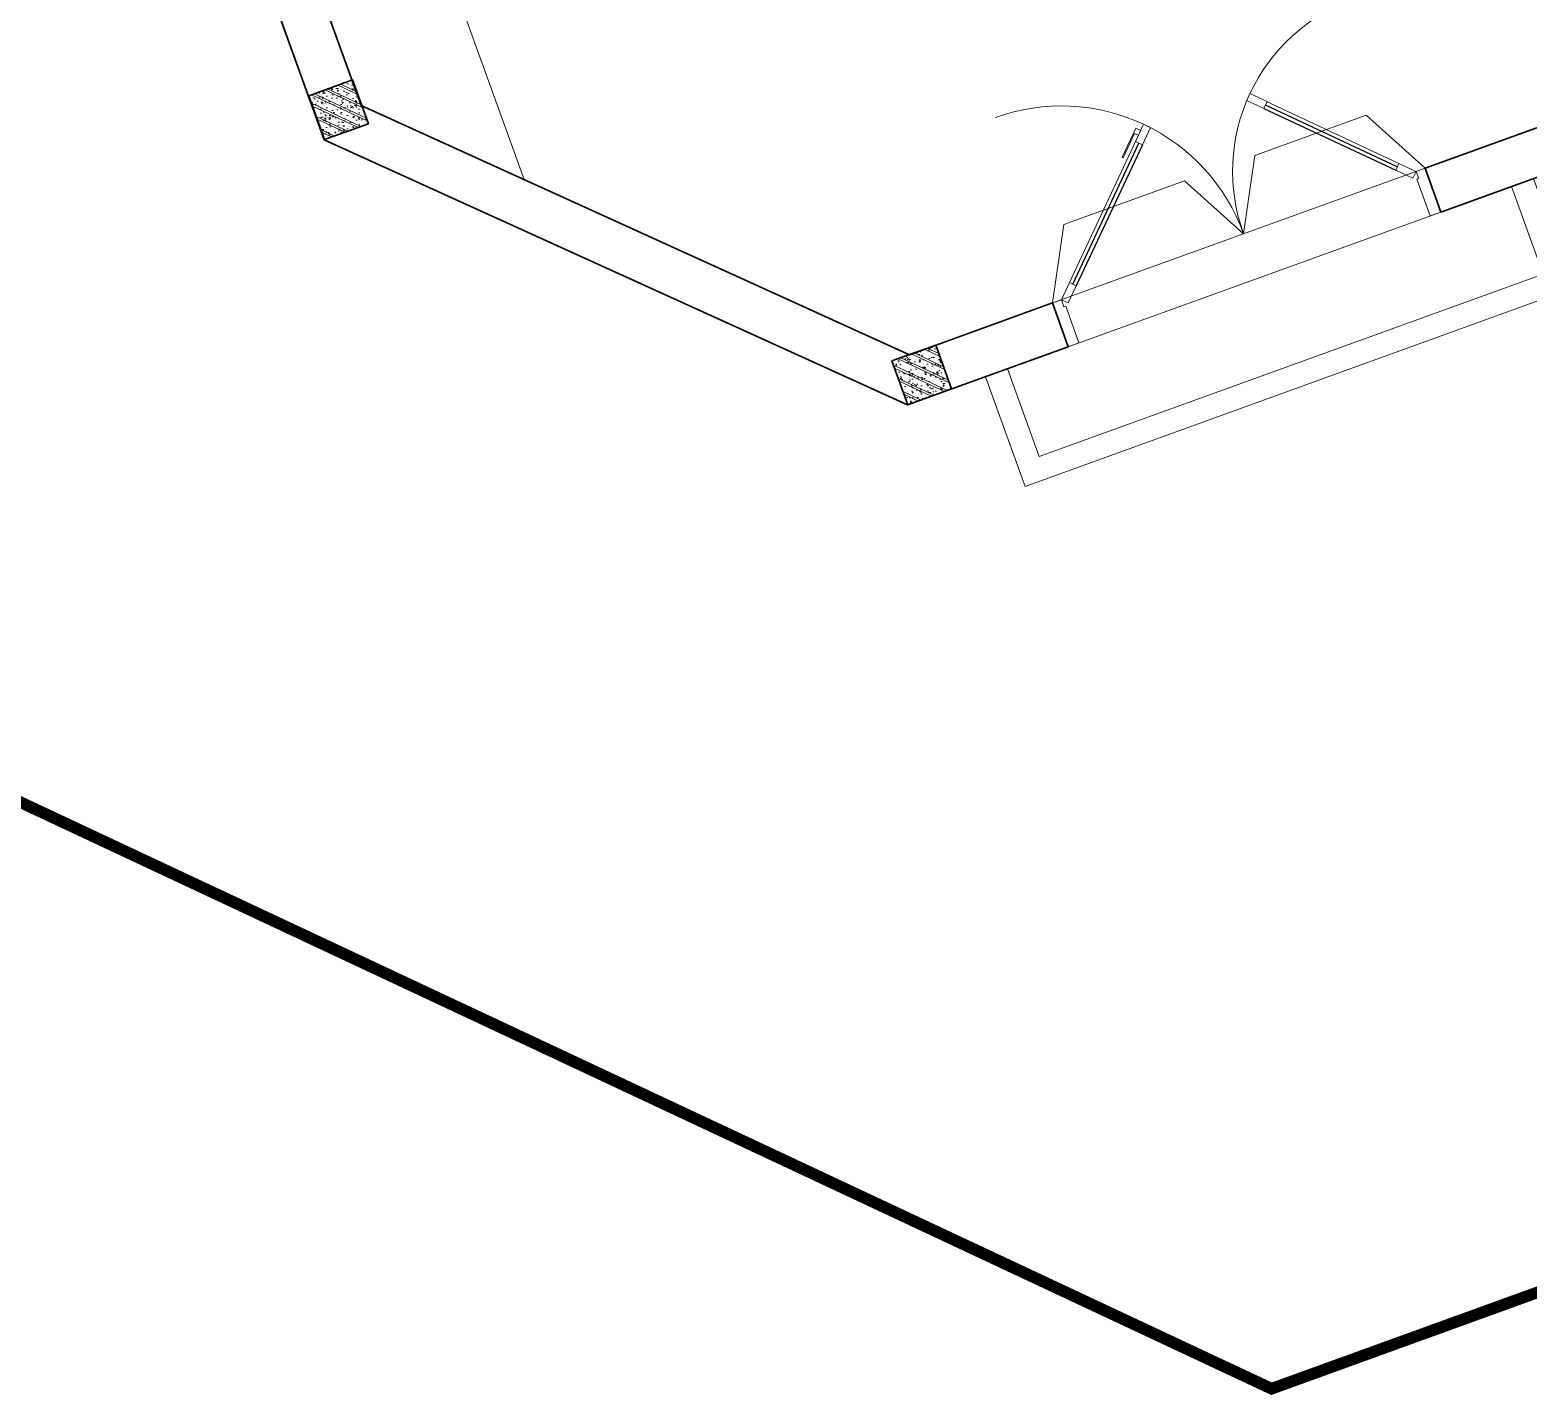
# Model space of a CAD drawing. Header units: metres. Extents: x 568332 to 569219, y 2065964 to 2066430.
# Drawn here: x 568581.48 to 568587.91, y 2066333.66 to 2066339.52 of the extents above; entities that cross this region are included whole.
import ezdxf

# ---------------------------------------------------------------- set-up
doc = ezdxf.new("R2010")
doc.units = ezdxf.units.M
for name, pattern in [('$AUDIT_BAD_LTYPE2', [0]), ('HIDDEN', [0.375, 0.25, -0.125]), ('HIDDEN2', [0.1875, 0.125, -0.0625])]:
    doc.linetypes.add(name, pattern=pattern)
doc.layers.get('0').update_dxf_attribs({"linetype": 'CONTINUOUS'})
for name, color, linetype, lineweight in [('-DOOR', 137, 'CONTINUOUS', 9), ('-FURNITURE', 46, 'CONTINUOUS', 9), ('-HATCH', 8, 'CONTINUOUS', 5), ('-LINE1', 7, 'CONTINUOUS', 18), ('-LINE2', 252, 'CONTINUOUS', 9), ('-STEEL1', 1, 'CONTINUOUS', 35), ('-WALL', 4, 'CONTINUOUS', 35)]:
    doc.layers.add(name, color=color, linetype=linetype, lineweight=lineweight)
for name, color, linetype in [('APOLIC', 7, 'CONTINUOUS'), ('LoLK', 6, 'CONTINUOUS'), ('TIMDUONG', 1, 'CONTINUOUS')]:
    doc.layers.add(name, color=color, linetype=linetype)

# ---------------------------------------------------------------- blocks, each defined once
blk = doc.blocks.new('*U292')
at = {"ltscale": 0.3}
for points in [[(1072.648608955455, 0, 0.4142135623730951), (50, 1022.648608955455, 0.4142135623730951)], [(1072.648608955456, 0, -0.4142135623730951), (2040.997291771643, 968.3486828161876, -0.4142135623730951)]]:
    blk.add_lwpolyline(points, format="xyb", dxfattribs=at)
for points in [[(607.832537065732, 597.8121955390618), (727.7715124857222, 717.7511709590519), (747.7613417223872, 697.761341722387), (727.7715124857427, 677.7715124857425), (711.7796490964148, 693.7633758750703), (611.8305029130692, 593.8142296917247)], [(0, 0), (50, 0), (50, -40), (60, -40), (60, -245.9999999543969), (0, -245.9999999543969)], [(2090.997291771643, 0), (2040.997291771643, 0), (2040.997291771643, -40), (2030.997291771643, -40), (2030.997291771643, -245.9999999543969), (2090.997291771643, -245.9999999543969)]]:
    blk.add_lwpolyline(points, close=True)
for points in [[(702.4110880447375, 652.4110880447372), (730.6953592921994, 624.1268167972753), (801.4060374108542, 694.8374949159302), (773.1217661633923, 723.1217661633921), (702.4110880447375, 652.4110880447372)], [(704.4658889366618, 654.4658889366615), (120.7106781186548, 70.71067811865474)], [(1426.98204971791, 614.0152420537327), (1398.697778470448, 585.730970806271), (1327.987100351793, 656.4416489249254), (1356.271371599255, 684.7259201723875), (1426.98204971791, 614.0152420537327)], [(1424.927248825986, 616.0700429456567), (1970.286613652989, 70.71067811865441)], [(120.7106781186548, 70.71067811865474), (148.9949493661167, 42.42640687119284), (78.2842712474619, -28.2842712474619), (50, 0), (120.7106781186548, 70.71067811865474)], [(1970.286613652989, 70.71067811865441), (1942.002342405526, 42.42640687119251), (2012.713020524181, -28.28427124746213), (2040.997291771643, -2.273736754432321e-13), (1970.286613652989, 70.71067811865441)]]:
    blk.add_lwpolyline(points)
at = {"layer": 'APOLIC', "linetype": '$AUDIT_BAD_LTYPE2'}
for p, q in [((134.8528137423857, 56.56854249492379), (716.5532236684685, 638.2689524210064)), ((730.6953592921994, 624.1268167972753), (148.9949493661167, 42.42640687119284)), ((1398.697778470448, 585.730970806271), (1942.002342405526, 42.42640687119251)), ((1956.144478029257, 56.56854249492335), (1412.839914094179, 599.8731064300016))]:
    blk.add_line(p, q, dxfattribs=at)
blk = doc.blocks.new('18x35')
at = {"layer": '-HATCH'}
h = blk.add_hatch(dxfattribs=at)
h.set_pattern_fill('CHAU-01', color=256, scale=10, angle=-1.272221872585407e-14, pattern_type=2)
h.set_pattern_definition([(49.99999999999999, (0, 0), (71.72601826007535, -6.275213498259527), [7.5, -82.5]), (355, (0, 0), (-13.87513336129999, 75.21921337000119), [6, -66]), (100.4514, (5.977167999997619, -0.5229339999999638), (57.85093817140217, 68.94395420609534), [6.374019000000001, -70.1142112]), (46.18419999999998, (0, 20), (106.7241048625644, -16.55190143290183), [11.25, -123.75]), (96.63559999999998, (8.89367449999554, 18.62066930000003), (93.46627055487036, 97.41178709004416), [9.561028799999994, -105.1713]), (351.1842, (0, 20), (93.46619451336275, 97.41186009253245), [9, -99]), (20.99999999999998, (10, 15), (59.69070521184616, -40.2618890665339), [7.5, -82.5]), (326.0000000000001, (10, 15), (24.33153319215819, 72.5150045046853), [6, -66]), (71.45139999999999, (14.97422329999972, 11.64483940000002), (84.022262858149, 32.25304967099522), [6.374019000000001, -70.1142112]), (37.49999999999998, (0, 0), (1.215985531729074, 33.28938538313115), [0, -65.19999999999999, 0, -67, 0, -66.25]), (7.499999999999987, (0, 0), (26.30695374421487, 39.44117118823602), [0, -38.2, 0, -63.7, 0, -25.25]), (327.5, (-22.30000000000291, 0), (53.3822436172409, -2.255487173437988), [0, -25, 0, -78, 0, -103.5]), (317.5, (-32.30000000000291, 0), (58.31861693423862, 10.01049823323176), [0, -32.5, 0, -51.8, 0, -73.5]), (44.99999999999999, (0, 0), (-30.05203820042826, 30.05203820042828), []), (44.99999999999999, (0, 12.25), (-30.05203820042826, 30.05203820042828), [])])
h.paths.add_polyline_path([(96508.03118051568, 47993.04977023201), (96508.03118051568, 47793.04977023201), (96708.03118051568, 47793.04977023201), (96708.03118051568, 47993.04977023201)])
at = {"layer": '-STEEL1'}
blk.add_lwpolyline([(96508.03118051568, 47793.04977023201), (96708.03118051568, 47793.04977023201), (96708.03118051568, 47993.04977023201), (96508.03118051568, 47993.04977023201)], close=True, dxfattribs=at)
blk = doc.blocks.new('M2-T3.4')
at = {"layer": '-DOOR'}
for p, q in [((568587.4690564617, 2066338.924723956), (568585.8703876847, 2066338.346579808)), ((568587.5370789943, 2066338.736647019), (568585.9384102174, 2066338.158502871))]:
    blk.add_line(p, q, dxfattribs=at)
at = {"layer": '-FURNITURE'}
blk.add_lwpolyline([(568583.6034967446, 2066338.876319947), (568582.9042524885, 2066339.194256722), (568581.6474510318, 2066342.667756842), (568582.1646516799, 2066342.854805793)], close=True, dxfattribs=at)
at = {"layer": '-LINE1'}
for points in [[(568587.9339890477, 2066338.880205632), (568588.1040457167, 2066338.409989576), (568585.7530555628, 2066337.559786484), (568585.5830141363, 2066338.029960393)], [(568587.8399500512, 2066338.846195822), (568587.9759963009, 2066338.470020449), (568585.8130853594, 2066337.687833603), (568585.6770531327, 2066338.063970202)]]:
    blk.add_lwpolyline(points, dxfattribs=at)
at = {"layer": '-LINE2', "linetype": 'HIDDEN2', "ltscale": 10}
for p, q in [((568586.7392635592, 2066338.979643462), (568587.2162107365, 2066339.152267077)), ((568587.4690696368, 2066338.924696639), (568587.2162107365, 2066339.152267077)), ((568586.6904650225, 2066338.642978566), (568586.7392635592, 2066338.979643462)), ((568586.4377636814, 2066338.870604087), (568585.9191862216, 2066338.683244704)), ((568586.6906210756, 2066338.643035003), (568586.4377636814, 2066338.870604087)), ((568585.8703876847, 2066338.346579808), (568585.9191862216, 2066338.683244704))]:
    blk.add_line(p, q, dxfattribs=at)
at = {"layer": '-WALL'}
for p, q in [((568582.9042524885, 2066339.194256722), (568582.7324489318, 2066339.669264088)), ((568582.5447986976, 2066339.601395599), (568582.7453742819, 2066339.046793062)), ((568585.2567246435, 2066338.12461989), (568582.9042524885, 2066339.194256722)), ((568585.2481183638, 2066337.908829645), (568582.7453742819, 2066339.046793062)), ((568585.8703985057, 2066338.346559), (568585.2567246435, 2066338.12461989)), ((568585.9384181252, 2066338.158481006), (568585.8703985057, 2066338.346559)), ((568585.2481183638, 2066337.908829645), (568585.9384181252, 2066338.158481006))]:
    blk.add_line(p, q, dxfattribs=at)
blk.add_lwpolyline([(568588.9472497589, 2066339.246669096), (568588.9472497589, 2066339.246669096), (568587.5370789943, 2066338.736647019), (568587.4690593752, 2066338.924725012), (568588.8792301398, 2066339.434747089), (568588.9472497589, 2066339.246669096)], dxfattribs=at)
blk.add_lwpolyline([(568588.8792301398, 2066339.434747089), (568587.4690593752, 2066338.924725012), (568587.5370789943, 2066338.736647019), (568588.9472497589, 2066339.246669096)], close=True, dxfattribs=at)
at = {"layer": 'TIMDUONG', "color": 1, "linetype": 'HIDDEN', "ltscale": 10, "const_width": 0.05}
blk.add_lwpolyline([(568585.140864188, 2066355.946537791), (568574.7965445638, 2066352.205541732), (568580.4083197439, 2066336.688971124), (568586.8107224401, 2066333.687823556), (568592.4516101531, 2066335.732052325)], close=True, dxfattribs=at)
at = {"layer": '-DOOR', "xscale": 0.000813008130081301, "yscale": 0.000813008130081301, "zscale": 0.000813008130081301, "rotation": 19.88285069180808}
blk.add_blockref('*U292', (568585.8703985056, 2066338.346559), dxfattribs=at)
at = {"layer": '-STEEL1', "xscale": -0.001, "yscale": 0.001, "zscale": 0.001, "rotation": 19.88285069180808}
for p in [(568689.9446862481, 2066326.993623835), (568692.4474454412, 2066325.855725797)]:
    blk.add_blockref('18x35', p, dxfattribs=at)

msp = doc.modelspace()

# ---------------------------------------------------------------- block references
at = {"layer": 'LoLK'}
msp.add_blockref('M2-T3.4', (0, 0), dxfattribs=at)

doc.saveas('drawing.dxf')
